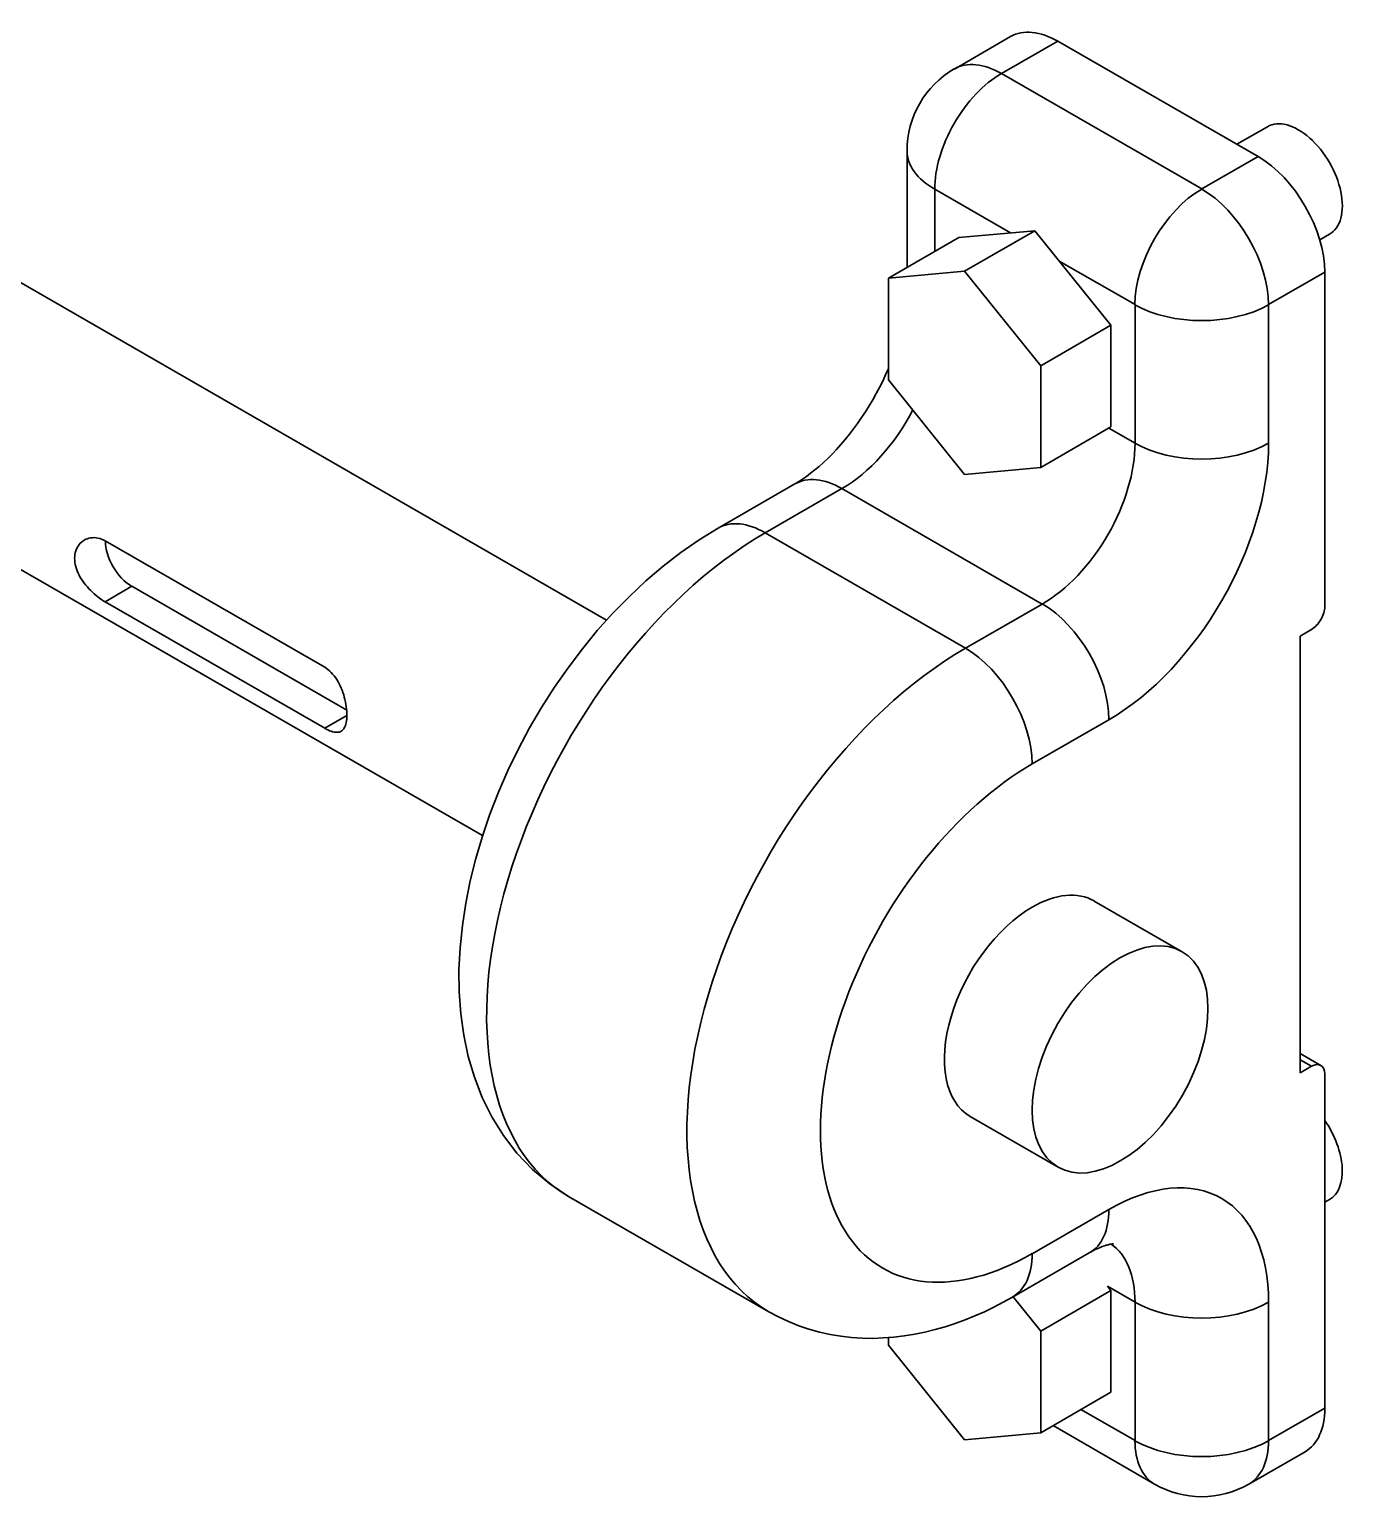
# Model space of a CAD drawing. Header units: millimetres. Extents: x 124 to 803, y 144 to 446.
# Drawn here: x 696.8 to 802.8, y 144.4 to 262.5 of the extents above; entities that cross this region are included whole.
import ezdxf

# ---------------------------------------------------------------- set-up
doc = ezdxf.new("R2010")
doc.units = ezdxf.units.MM
doc.layers.add('Tangent Edges', color=255, linetype='Continuous', lineweight=50)
doc.layers.add('Visible Edges', color=255, linetype='Continuous', lineweight=50)

msp = doc.modelspace()

# ---------------------------------------------------------------- linework, layer by layer
at = {"layer": 'Tangent Edges', "linetype": 'Continuous', "lineweight": 35}
for p, q in [((775.74, 261.92), (771.22, 259.31)), ((775.01, 258.94), (779.54, 261.55)), ((791.13, 249.66), (775.01, 258.94)), ((767.41, 252.73), (767.41, 243.34)), ((795.66, 252.26), (791.13, 249.66)), ((769.64, 244.62), (769.64, 249.63)), ((769.64, 249.63), (775.74, 246.12)), ((779.66, 243.86), (785.76, 240.35)), ((796.51, 240.35), (801.03, 242.96)), ((785.76, 240.35), (785.76, 229.2)), ((796.51, 229.2), (796.51, 240.35)), ((783.66, 230.41), (785.76, 229.2)), ((758.37, 225.92), (752.2, 222.36)), ((755.99, 221.99), (762.17, 225.55)), ((762.17, 225.55), (778.29, 216.26)), ((755.99, 221.99), (772.11, 212.71)), ((702.86, 216.45), (705.01, 217.69)), ((705.01, 217.69), (722.31, 207.72)), ((720.54, 206.27), (702.86, 216.45)), ((778.29, 216.26), (772.11, 212.71)), ((799.97, 214.22), (799.05, 213.69)), ((720.54, 206.27), (722.33, 207.3)), ((777.49, 203.4), (783.66, 206.95)), ((799.05, 180.1), (800.72, 179.14)), ((799.05, 179.6), (799.97, 179.07)), ((799.05, 178.54), (799.97, 179.07)), ((801.03, 178.45), (801.03, 151.55)), ((740.17, 168.6), (756.29, 159.32)), ((783.66, 167.55), (777.49, 163.99)), ((782.08, 164.06), (775.9, 160.5)), ((783.54, 161.37), (785.76, 160.09)), ((785.76, 160.09), (785.76, 148.95)), ((796.51, 148.95), (796.51, 160.09)), ((785.76, 148.95), (781.41, 151.45)), ((801.03, 151.55), (796.51, 148.95)), ((779.17, 150.16), (787.34, 145.46)), ((799.45, 148.06), (794.93, 145.46))]:
    msp.add_line(p, q, dxfattribs=at).dxf.unprotected_set("ltscale", 0)
for points in [[(765.92, 235.21), (765.69, 234.7), (765.45, 234.19), (765.2, 233.69), (764.93, 233.19), (764.66, 232.69), (764.37, 232.21), (764.06, 231.73), (763.75, 231.26), (763.43, 230.8), (763.11, 230.35), (762.77, 229.92), (762.43, 229.5), (762.08, 229.09), (761.73, 228.7), (761.38, 228.33), (761.03, 227.98), (760.68, 227.65), (760.33, 227.34), (759.99, 227.05), (759.64, 226.78), (759.31, 226.53), (758.99, 226.3), (758.67, 226.1), (758.37, 225.92)], [(752.2, 222.36), (750.68, 221.43), (749.21, 220.41), (747.78, 219.3), (746.38, 218.12), (745.04, 216.85), (743.73, 215.52), (742.48, 214.12), (741.28, 212.65), (740.13, 211.14), (739.04, 209.57), (738, 207.95), (737.03, 206.29), (736.13, 204.6), (735.29, 202.88), (734.53, 201.13), (733.84, 199.36), (733.23, 197.58), (732.7, 195.79), (732.25, 193.99), (731.89, 192.19), (731.62, 190.39), (731.44, 188.6), (731.35, 186.82), (731.37, 185.05), (731.5, 183.3), (731.74, 181.57), (732.1, 179.87), (732.59, 178.2), (733.22, 176.57), (733.99, 174.99), (734.92, 173.49), (736.01, 172.07), (737.26, 170.77), (738.65, 169.6), (740.17, 168.6)], [(720.54, 211.17), (720.67, 211.09), (720.8, 210.99), (720.93, 210.88), (721.06, 210.76), (721.18, 210.63), (721.3, 210.49), (721.41, 210.34), (721.52, 210.18), (721.62, 210.01), (721.71, 209.84), (721.79, 209.67), (721.87, 209.5), (721.94, 209.32), (722.01, 209.14), (722.07, 208.95), (722.12, 208.76), (722.17, 208.57), (722.22, 208.37), (722.25, 208.19), (722.28, 208), (722.3, 207.82), (722.32, 207.64), (722.33, 207.47), (722.33, 207.31)], [(722.33, 207.31), (722.33, 207.16), (722.32, 207.01), (722.3, 206.87), (722.28, 206.73), (722.25, 206.61), (722.22, 206.49), (722.17, 206.39), (722.12, 206.29), (722.07, 206.21), (722.01, 206.14), (721.94, 206.08), (721.87, 206.03), (721.79, 205.99), (721.71, 205.96), (721.62, 205.95), (721.52, 205.94), (721.41, 205.94), (721.3, 205.96), (721.18, 205.99), (721.06, 206.03), (720.93, 206.07), (720.8, 206.13), (720.67, 206.2), (720.54, 206.27)], [(784.02, 164.78), (784.02, 164.78), (784.01, 164.78), (783.99, 164.78), (783.97, 164.78), (783.93, 164.78), (783.9, 164.77), (783.85, 164.77), (783.79, 164.76), (783.73, 164.75), (783.67, 164.73), (783.59, 164.71), (783.51, 164.69), (783.42, 164.67), (783.33, 164.63), (783.22, 164.6), (783.12, 164.56), (783.01, 164.52), (782.89, 164.47), (782.76, 164.41), (782.64, 164.35), (782.5, 164.29), (782.37, 164.22), (782.23, 164.14), (782.08, 164.06)], [(775.9, 160.5), (775.16, 160.08), (774.4, 159.69), (773.64, 159.32), (772.86, 158.98), (772.08, 158.66), (771.28, 158.37), (770.48, 158.11), (769.67, 157.88), (768.85, 157.68), (768.03, 157.51), (767.19, 157.37), (766.35, 157.27), (765.5, 157.21), (764.65, 157.18), (763.79, 157.19), (762.93, 157.25), (762.07, 157.35), (761.22, 157.49), (760.36, 157.68), (759.52, 157.92), (758.69, 158.2), (757.87, 158.53), (757.07, 158.9), (756.29, 159.32)]]:
    msp.add_lwpolyline(points, dxfattribs=at).dxf.unprotected_set("ltscale", 0)
for centre, start, end in [((775.01, 252.73), 119.936, 180), ((791.13, 152.04), 240.064, 299.936)]:
    msp.add_arc(centre, 7.6, start, end, dxfattribs=at).dxf.unprotected_set("ltscale", 0)
for centre, major_axis, ratio, start_param, end_param in [((779.54, 255.33), (-3.79, 6.59), 0.578093, 5.499721, 6.283185), ((775.01, 252.73), (-3.79, 6.59), 0.578093, 5.499721, 6.283185), ((775.01, 252.73), (3.79, 6.59), 0.578093, 0.783464, 2.354261), ((775.01, 252.73), (-7.6, 0), 0.575862, 0, 0.785398), ((795.66, 246.05), (-3.79, 6.59), 0.578093, 3.928925, 5.499721), ((791.13, 243.44), (-3.79, -6.59), 0.578093, 3.925057, 5.495853), ((791.13, 243.44), (-3.79, 6.59), 0.578093, 3.928925, 5.499721), ((791.13, 243.44), (7.6, 0), 0.575862, 3.926991, 5.497787), ((762.17, 234.19), (5.27, 9.16), 0.578093, 3.925057, 4.792891), ((778.29, 224.9), (-5.27, -9.16), 0.578093, 0.783464, 2.354261), ((783.66, 221.81), (9.07, 15.74), 0.578093, 3.925057, 5.495853), ((791.13, 232.3), (-7.6, 0), 0.575862, 0.785398, 2.356194), ((762.17, 219.33), (-3.79, 6.59), 0.578093, 5.499721, 6.283185), ((755.99, 196.07), (-15.82, -27.47), 0.578093, 3.925057, 6.283185), ((755.99, 215.78), (-3.79, 6.59), 0.578093, 5.499721, 6.283185), ((778.29, 210.05), (-3.79, 6.59), 0.578093, 3.928925, 5.499721), ((772.11, 186.79), (-15.82, -27.47), 0.578093, 3.925057, 6.283185), ((772.11, 206.49), (-3.79, 6.59), 0.578093, 3.928925, 5.499721), ((777.49, 183.7), (-12.03, -20.88), 0.578093, 3.925057, 7.06665), ((799.97, 177.84), (0.75, 1.3), 0.578093, 5.495853, 7.06665), ((783.66, 152.7), (9.07, 15.74), 0.578093, 5.495853, 7.06665), ((778.29, 170.64), (3.79, -6.59), 0.578093, 0, 0.787332), ((778.29, 155.79), (5.27, 9.16), 0.578093, 5.495853, 6.228288), ((772.11, 167.09), (3.79, -6.59), 0.578093, 0, 0.787332), ((791.13, 163.19), (7.6, 0), 0.575862, 3.926991, 5.497787), ((795.66, 154.65), (3.79, -6.59), 0.578093, 0, 0.787332), ((791.13, 152.04), (-3.79, -6.59), 0.578093, 5.495853, 6.283185), ((791.13, 152.04), (-7.6, 0), 0.575862, 0.785398, 2.356194), ((791.13, 152.04), (3.79, -6.59), 0.578093, 0, 0.787332)]:
    msp.add_ellipse(centre, major_axis=major_axis, ratio=ratio, start_param=start_param, end_param=end_param, dxfattribs=at).dxf.unprotected_set("ltscale", 0)
at = {"layer": 'Visible Edges', "linetype": 'Continuous', "lineweight": 35}
for p, q in [((779.54, 261.55), (795.66, 252.26)), ((793.95, 253.25), (796.42, 254.67)), ((743.23, 214.96), (682.77, 249.78)), ((771.57, 245.74), (765.92, 242.48)), ((771.57, 245.74), (777.7, 246.3)), ((777.7, 246.3), (772.04, 243.04)), ((777.7, 246.3), (783.82, 238.69)), ((800.63, 245.56), (801.41, 246.01)), ((765.92, 242.48), (772.04, 243.04)), ((765.92, 234.31), (765.92, 242.48)), ((772.04, 243.04), (778.17, 235.43)), ((801.03, 242.96), (801.03, 216.06)), ((783.82, 238.69), (778.17, 235.43)), ((783.82, 238.69), (783.82, 230.51)), ((778.17, 235.43), (778.17, 227.25)), ((772.04, 226.69), (765.92, 234.31)), ((733.25, 197.63), (672.79, 232.44)), ((783.82, 230.51), (778.17, 227.25)), ((778.17, 227.25), (772.04, 226.69)), ((702.86, 221.35), (720.54, 211.17)), ((799.05, 213.69), (799.05, 178.54)), ((789.55, 188.29), (782.48, 192.36)), ((779.57, 170.96), (772.5, 175.03)), ((801.03, 168.13), (801.41, 168.34)), ((783.82, 161.02), (778.17, 157.76)), ((783.54, 161.37), (783.82, 161.02)), ((783.82, 161.02), (783.82, 152.84)), ((775.94, 160.52), (778.17, 157.76)), ((765.92, 156.64), (765.92, 157.23)), ((778.17, 157.76), (778.17, 149.59)), ((772.04, 149.02), (765.92, 156.64)), ((783.82, 152.84), (778.17, 149.59)), ((778.17, 149.59), (772.04, 149.02))]:
    msp.add_line(p, q, dxfattribs=at).dxf.unprotected_set("ltscale", 0)
for points in [[(700.41, 219.94), (700.42, 220.09), (700.44, 220.24), (700.46, 220.39), (700.51, 220.54), (700.56, 220.68), (700.62, 220.81), (700.7, 220.93), (700.78, 221.05), (700.87, 221.15), (700.98, 221.25), (701.08, 221.33), (701.19, 221.41), (701.31, 221.47), (701.44, 221.52), (701.57, 221.56), (701.71, 221.59), (701.85, 221.6), (702, 221.61), (702.14, 221.6), (702.29, 221.57), (702.44, 221.54), (702.58, 221.49), (702.72, 221.43), (702.86, 221.35)], [(702.86, 216.45), (702.72, 216.53), (702.58, 216.62), (702.44, 216.72), (702.29, 216.83), (702.14, 216.95), (702, 217.08), (701.85, 217.21), (701.71, 217.35), (701.57, 217.49), (701.44, 217.64), (701.31, 217.79), (701.19, 217.94), (701.08, 218.09), (700.98, 218.25), (700.87, 218.41), (700.78, 218.58), (700.7, 218.75), (700.62, 218.93), (700.56, 219.1), (700.51, 219.27), (700.46, 219.45), (700.44, 219.61), (700.42, 219.78), (700.41, 219.94)]]:
    msp.add_lwpolyline(points, dxfattribs=at).dxf.unprotected_set("ltscale", 0)
for centre, major_axis, start_param, end_param in [((798.91, 250.34), (2.5, -4.33), 0, 3.141593), ((705.01, 220.14), (1.5, -2.6), 3.938145, 5.499721), ((799.97, 215.45), (-0.75, -1.3), 0.783464, 2.354261), ((777.49, 183.7), (4.99, 8.67), 0, 0.783464), ((777.49, 183.7), (-4.99, -8.67), 3.925057, 6.283185), ((798.91, 172.67), (2.5, -4.33), 0, 1.714627)]:
    msp.add_ellipse(centre, major_axis=major_axis, ratio=0.578093, start_param=start_param, end_param=end_param, dxfattribs=at).dxf.unprotected_set("ltscale", 0)
msp.add_ellipse((784.56, 179.62), major_axis=(-4.99, -8.67), ratio=0.578093, dxfattribs=at).dxf.unprotected_set("ltscale", 0)

doc.saveas('drawing.dxf')
